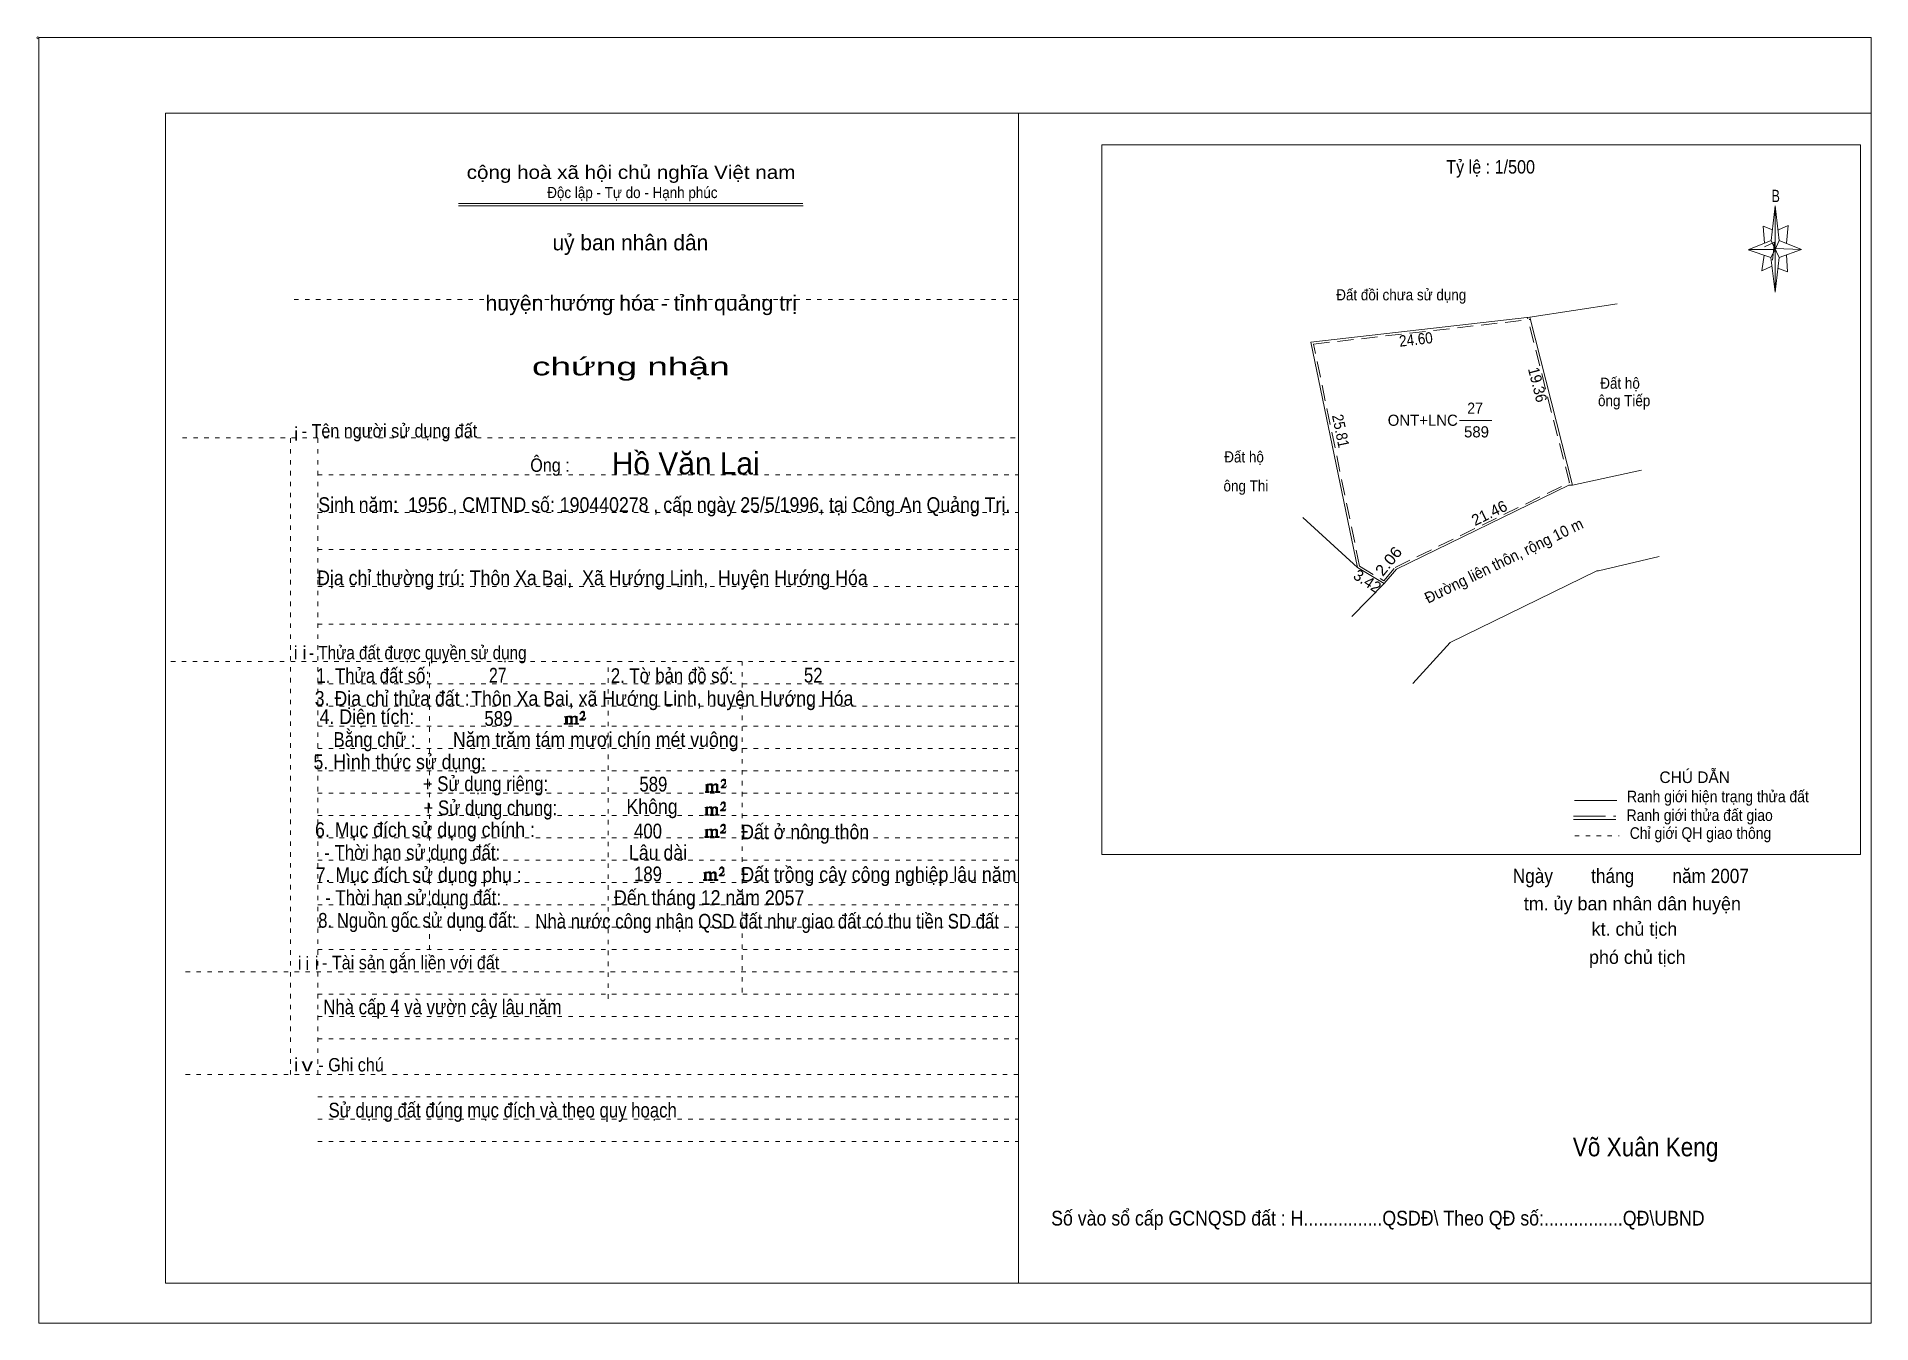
# Model space of a CAD drawing. Header units: centimetres. Extents: x -1.6 to 39.5, y -3.3 to 25.5.
import ezdxf
from ezdxf.enums import TextEntityAlignment as Align

# ---------------------------------------------------------------- set-up
doc = ezdxf.new("R2010")
doc.units = ezdxf.units.CM
doc.header["$LTSCALE"] = 0.12
for name, pattern in [('DOTTED', [1.5, 0.3, -1.2]), ('LONG_DASHED', [7.5, 6, -1.5]), ('MEDIUM_DASHED', [4.5, 3, -1.5])]:
    doc.linetypes.add(name, pattern=pattern)
for name, color, linetype, lineweight in [('1', 7, 'DOTTED', 13), ('10', 7, 'Continuous', 13), ('4', 7, 'Continuous', 13), ('5', 7, 'Continuous', 13), ('50', 7, 'Continuous', 13)]:
    doc.layers.add(name, color=color, linetype=linetype, lineweight=lineweight)

msp = doc.modelspace()

# ---------------------------------------------------------------- hatches: boundary and pattern name
at = {"layer": '50'}
for points in [[(10.27, 10.13), (10.27, 10.12), (10.27, 10.11), (10.25, 10.11), (10.24, 10.11), (10.24, 10.1), (10.33, 10.1), (10.33, 10.11), (10.32, 10.11), (10.31, 10.11), (10.31, 10.12), (10.31, 10.13), (10.31, 10.24), (10.31, 10.25), (10.32, 10.26), (10.34, 10.26), (10.35, 10.26), (10.36, 10.26), (10.37, 10.25), (10.39, 10.22), (10.39, 10.13), (10.37, 10.12), (10.37, 10.11), (10.36, 10.11), (10.35, 10.11), (10.35, 10.1), (10.44, 10.1), (10.44, 10.11), (10.43, 10.11), (10.42, 10.11), (10.42, 10.12), (10.42, 10.13), (10.42, 10.24), (10.44, 10.26), (10.45, 10.26), (10.46, 10.26), (10.49, 10.26), (10.49, 10.25), (10.5, 10.24), (10.5, 10.22), (10.5, 10.13), (10.5, 10.12), (10.49, 10.11), (10.49, 10.11), (10.47, 10.11), (10.47, 10.1), (10.56, 10.1), (10.56, 10.11), (10.55, 10.11), (10.54, 10.11), (10.53, 10.12), (10.53, 10.13), (10.53, 10.2), (10.53, 10.25), (10.53, 10.26), (10.52, 10.27), (10.5, 10.28), (10.47, 10.28), (10.46, 10.28), (10.44, 10.27), (10.41, 10.25), (10.41, 10.26), (10.4, 10.28), (10.39, 10.28), (10.37, 10.28), (10.35, 10.28), (10.34, 10.28), (10.32, 10.26), (10.31, 10.26), (10.31, 10.25), (10.31, 10.25), (10.31, 10.26), (10.31, 10.28), (10.24, 10.26), (10.24, 10.26), (10.25, 10.26), (10.27, 10.25), (10.27, 10.24), (10.27, 10.23)], [(10.69, 10.19), (10.72, 10.24), (10.72, 10.24), (10.71, 10.22), (10.69, 10.22), (10.68, 10.22), (10.63, 10.22), (10.66, 10.26), (10.67, 10.27), (10.69, 10.28), (10.69, 10.3), (10.69, 10.32), (10.69, 10.34), (10.69, 10.35), (10.69, 10.37), (10.68, 10.38), (10.67, 10.38), (10.66, 10.39), (10.65, 10.39), (10.63, 10.38), (10.63, 10.38), (10.62, 10.37), (10.61, 10.35), (10.59, 10.33), (10.61, 10.33), (10.61, 10.35), (10.62, 10.35), (10.63, 10.36), (10.65, 10.36), (10.66, 10.36), (10.67, 10.35), (10.68, 10.35), (10.68, 10.32), (10.68, 10.3), (10.66, 10.28), (10.66, 10.26), (10.65, 10.25), (10.59, 10.2), (10.59, 10.19)], [(13.42, 8.61), (13.42, 8.6), (13.42, 8.59), (13.41, 8.59), (13.4, 8.59), (13.4, 8.57), (13.48, 8.57), (13.48, 8.59), (13.47, 8.59), (13.46, 8.59), (13.46, 8.6), (13.46, 8.61), (13.46, 8.72), (13.46, 8.73), (13.47, 8.74), (13.5, 8.74), (13.51, 8.74), (13.52, 8.74), (13.53, 8.73), (13.54, 8.69), (13.54, 8.61), (13.53, 8.6), (13.53, 8.59), (13.52, 8.59), (13.51, 8.59), (13.51, 8.57), (13.6, 8.57), (13.6, 8.59), (13.58, 8.59), (13.57, 8.59), (13.57, 8.6), (13.57, 8.61), (13.57, 8.72), (13.6, 8.74), (13.61, 8.74), (13.62, 8.74), (13.64, 8.74), (13.64, 8.73), (13.65, 8.72), (13.65, 8.69), (13.65, 8.61), (13.65, 8.6), (13.64, 8.59), (13.64, 8.59), (13.63, 8.59), (13.63, 8.57), (13.72, 8.57), (13.72, 8.59), (13.7, 8.59), (13.69, 8.59), (13.68, 8.6), (13.68, 8.61), (13.68, 8.68), (13.68, 8.73), (13.68, 8.74), (13.67, 8.75), (13.65, 8.76), (13.63, 8.76), (13.62, 8.76), (13.6, 8.75), (13.56, 8.73), (13.56, 8.74), (13.55, 8.76), (13.54, 8.76), (13.53, 8.76), (13.51, 8.76), (13.5, 8.76), (13.47, 8.74), (13.46, 8.74), (13.46, 8.73), (13.46, 8.73), (13.46, 8.74), (13.46, 8.76), (13.4, 8.74), (13.4, 8.74), (13.41, 8.74), (13.42, 8.73), (13.42, 8.72), (13.42, 8.71)], [(13.85, 8.67), (13.87, 8.72), (13.87, 8.72), (13.86, 8.69), (13.85, 8.69), (13.84, 8.69), (13.78, 8.69), (13.82, 8.74), (13.83, 8.75), (13.85, 8.76), (13.85, 8.78), (13.85, 8.79), (13.85, 8.82), (13.85, 8.83), (13.85, 8.85), (13.84, 8.86), (13.83, 8.86), (13.82, 8.87), (13.8, 8.87), (13.78, 8.86), (13.78, 8.86), (13.77, 8.85), (13.76, 8.83), (13.75, 8.81), (13.76, 8.81), (13.76, 8.83), (13.77, 8.83), (13.78, 8.84), (13.8, 8.84), (13.82, 8.84), (13.83, 8.83), (13.84, 8.83), (13.84, 8.79), (13.84, 8.78), (13.82, 8.76), (13.82, 8.74), (13.8, 8.73), (13.75, 8.68), (13.75, 8.67)], [(13.41, 8.09), (13.41, 8.08), (13.41, 8.07), (13.4, 8.07), (13.39, 8.07), (13.39, 8.06), (13.48, 8.06), (13.48, 8.07), (13.47, 8.07), (13.45, 8.07), (13.45, 8.08), (13.45, 8.09), (13.45, 8.2), (13.45, 8.21), (13.47, 8.23), (13.49, 8.23), (13.5, 8.23), (13.51, 8.23), (13.52, 8.21), (13.53, 8.18), (13.53, 8.09), (13.52, 8.08), (13.52, 8.07), (13.51, 8.07), (13.5, 8.07), (13.5, 8.06), (13.59, 8.06), (13.59, 8.07), (13.58, 8.07), (13.57, 8.07), (13.57, 8.08), (13.57, 8.09), (13.57, 8.2), (13.59, 8.23), (13.6, 8.23), (13.61, 8.23), (13.63, 8.23), (13.63, 8.21), (13.64, 8.2), (13.64, 8.18), (13.64, 8.09), (13.64, 8.08), (13.63, 8.07), (13.63, 8.07), (13.62, 8.07), (13.62, 8.06), (13.71, 8.06), (13.71, 8.07), (13.7, 8.07), (13.69, 8.07), (13.67, 8.08), (13.67, 8.09), (13.67, 8.17), (13.67, 8.21), (13.67, 8.23), (13.66, 8.24), (13.64, 8.25), (13.62, 8.25), (13.61, 8.25), (13.59, 8.24), (13.55, 8.21), (13.55, 8.23), (13.54, 8.25), (13.53, 8.25), (13.52, 8.25), (13.5, 8.25), (13.49, 8.25), (13.47, 8.23), (13.45, 8.23), (13.45, 8.21), (13.45, 8.21), (13.45, 8.23), (13.45, 8.25), (13.39, 8.23), (13.39, 8.23), (13.4, 8.23), (13.41, 8.21), (13.41, 8.2), (13.41, 8.19)], [(13.84, 8.16), (13.86, 8.2), (13.86, 8.2), (13.85, 8.18), (13.84, 8.18), (13.83, 8.18), (13.77, 8.18), (13.81, 8.23), (13.82, 8.24), (13.84, 8.25), (13.84, 8.27), (13.84, 8.28), (13.84, 8.3), (13.84, 8.31), (13.84, 8.34), (13.83, 8.35), (13.82, 8.35), (13.81, 8.36), (13.8, 8.36), (13.77, 8.35), (13.77, 8.35), (13.76, 8.34), (13.75, 8.31), (13.74, 8.29), (13.75, 8.29), (13.75, 8.31), (13.76, 8.31), (13.77, 8.33), (13.8, 8.33), (13.81, 8.33), (13.82, 8.31), (13.83, 8.31), (13.83, 8.28), (13.83, 8.27), (13.81, 8.25), (13.81, 8.23), (13.8, 8.21), (13.74, 8.17), (13.74, 8.16)], [(13.84, 7.66), (13.86, 7.71), (13.86, 7.71), (13.85, 7.68), (13.84, 7.68), (13.83, 7.68), (13.77, 7.68), (13.81, 7.73), (13.82, 7.74), (13.84, 7.75), (13.84, 7.77), (13.84, 7.78), (13.84, 7.81), (13.84, 7.82), (13.84, 7.84), (13.83, 7.85), (13.82, 7.85), (13.81, 7.86), (13.79, 7.86), (13.77, 7.85), (13.77, 7.85), (13.76, 7.84), (13.75, 7.82), (13.74, 7.8), (13.75, 7.8), (13.75, 7.82), (13.76, 7.82), (13.77, 7.83), (13.79, 7.83), (13.81, 7.83), (13.82, 7.82), (13.83, 7.82), (13.83, 7.78), (13.83, 7.77), (13.81, 7.75), (13.81, 7.73), (13.79, 7.72), (13.74, 7.67), (13.74, 7.66)], [(13.41, 7.6), (13.41, 7.59), (13.41, 7.58), (13.4, 7.58), (13.39, 7.58), (13.39, 7.56), (13.47, 7.56), (13.47, 7.58), (13.46, 7.58), (13.45, 7.58), (13.45, 7.59), (13.45, 7.6), (13.45, 7.71), (13.45, 7.72), (13.46, 7.73), (13.49, 7.73), (13.5, 7.73), (13.51, 7.73), (13.52, 7.72), (13.53, 7.68), (13.53, 7.6), (13.52, 7.59), (13.52, 7.58), (13.51, 7.58), (13.5, 7.58), (13.5, 7.56), (13.59, 7.56), (13.59, 7.58), (13.57, 7.58), (13.56, 7.58), (13.56, 7.59), (13.56, 7.6), (13.56, 7.71), (13.59, 7.73), (13.6, 7.73), (13.61, 7.73), (13.63, 7.73), (13.63, 7.72), (13.64, 7.71), (13.64, 7.68), (13.64, 7.6), (13.64, 7.59), (13.63, 7.58), (13.63, 7.58), (13.62, 7.58), (13.62, 7.56), (13.71, 7.56), (13.71, 7.58), (13.69, 7.58), (13.68, 7.58), (13.67, 7.59), (13.67, 7.6), (13.67, 7.67), (13.67, 7.72), (13.67, 7.73), (13.66, 7.74), (13.64, 7.75), (13.62, 7.75), (13.61, 7.75), (13.59, 7.74), (13.55, 7.72), (13.55, 7.73), (13.54, 7.75), (13.53, 7.75), (13.52, 7.75), (13.5, 7.75), (13.49, 7.75), (13.46, 7.73), (13.45, 7.73), (13.45, 7.72), (13.45, 7.72), (13.45, 7.73), (13.45, 7.75), (13.39, 7.73), (13.39, 7.73), (13.4, 7.73), (13.41, 7.72), (13.41, 7.71), (13.41, 7.7)], [(13.38, 6.64), (13.38, 6.63), (13.38, 6.62), (13.37, 6.62), (13.36, 6.62), (13.36, 6.6), (13.44, 6.6), (13.44, 6.62), (13.43, 6.62), (13.42, 6.62), (13.42, 6.63), (13.42, 6.64), (13.42, 6.75), (13.42, 6.76), (13.43, 6.77), (13.46, 6.77), (13.47, 6.77), (13.48, 6.77), (13.49, 6.76), (13.5, 6.72), (13.5, 6.64), (13.49, 6.63), (13.49, 6.62), (13.48, 6.62), (13.47, 6.62), (13.47, 6.6), (13.56, 6.6), (13.56, 6.62), (13.54, 6.62), (13.53, 6.62), (13.53, 6.63), (13.53, 6.64), (13.53, 6.75), (13.56, 6.77), (13.57, 6.77), (13.58, 6.77), (13.6, 6.77), (13.6, 6.76), (13.61, 6.75), (13.61, 6.72), (13.61, 6.64), (13.61, 6.63), (13.6, 6.62), (13.6, 6.62), (13.59, 6.62), (13.59, 6.6), (13.68, 6.6), (13.68, 6.62), (13.66, 6.62), (13.65, 6.62), (13.64, 6.63), (13.64, 6.64), (13.64, 6.71), (13.64, 6.76), (13.64, 6.77), (13.63, 6.78), (13.61, 6.79), (13.59, 6.79), (13.58, 6.79), (13.56, 6.78), (13.52, 6.76), (13.52, 6.77), (13.51, 6.79), (13.5, 6.79), (13.49, 6.79), (13.47, 6.79), (13.46, 6.79), (13.43, 6.77), (13.42, 6.77), (13.42, 6.76), (13.42, 6.76), (13.42, 6.77), (13.42, 6.79), (13.36, 6.77), (13.36, 6.77), (13.37, 6.77), (13.38, 6.76), (13.38, 6.75), (13.38, 6.74)], [(13.81, 6.7), (13.83, 6.75), (13.83, 6.75), (13.82, 6.72), (13.81, 6.72), (13.8, 6.72), (13.74, 6.72), (13.78, 6.77), (13.79, 6.78), (13.81, 6.79), (13.81, 6.81), (13.81, 6.82), (13.81, 6.85), (13.81, 6.86), (13.81, 6.88), (13.8, 6.89), (13.79, 6.89), (13.78, 6.9), (13.76, 6.9), (13.74, 6.89), (13.74, 6.89), (13.73, 6.88), (13.72, 6.86), (13.71, 6.84), (13.72, 6.84), (13.72, 6.86), (13.73, 6.86), (13.74, 6.87), (13.76, 6.87), (13.78, 6.87), (13.79, 6.86), (13.8, 6.86), (13.8, 6.82), (13.8, 6.81), (13.78, 6.79), (13.78, 6.77), (13.76, 6.76), (13.71, 6.71), (13.71, 6.7)]]:
    msp.add_hatch(color=256, dxfattribs=at).paths.add_polyline_path(points)

# ---------------------------------------------------------------- linework, layer by layer
at = {"layer": '1', "linetype": 'Continuous'}
for p, q in [((1.31, -2.42), (1.31, 23.78)), ((1.31, 23.78), (39.51, 23.78)), ((20.41, -2.42), (20.41, 23.78)), ((39.51, -2.42), (39.51, 23.78)), ((7.87, 21.76), (15.58, 21.76)), ((7.87, 21.71), (15.59, 21.71)), ((37.26, 20.55), (36.75, 20.72)), ((1.31, -2.42), (39.51, -2.42))]:
    msp.add_line(p, q, dxfattribs=at)
at = {"layer": '1'}
for p, q in [((4.19, 19.61), (20.41, 19.61)), ((1.69, 16.51), (20.41, 16.51)), ((4.11, 2.25), (4.11, 16.51)), ((4.72, 2.25), (4.72, 16.51)), ((4.72, 15.68), (20.41, 15.68)), ((4.72, 14.84), (20.41, 14.84)), ((4.72, 14.01), (20.41, 14.01)), ((4.72, 13.18), (20.41, 13.18)), ((4.72, 12.34), (20.41, 12.34)), ((1.43, 11.5), (20.41, 11.5)), ((7.22, 5.05), (7.22, 11.5)), ((11.22, 3.95), (11.22, 11.5)), ((14.22, 4.09), (14.22, 11.5)), ((4.72, 11), (20.41, 11)), ((4.72, 10.5), (20.41, 10.5)), ((4.72, 10.05), (20.41, 10.05)), ((4.72, 9.55), (20.41, 9.55)), ((4.72, 9.05), (20.41, 9.05)), ((4.72, 8.55), (20.41, 8.55)), ((4.72, 8.05), (20.41, 8.05)), ((4.72, 7.55), (20.41, 7.55)), ((4.72, 7.05), (20.41, 7.05)), ((4.72, 6.55), (20.41, 6.55)), ((4.72, 6.05), (20.41, 6.05)), ((4.72, 5.55), (20.41, 5.55)), ((4.72, 5.05), (20.41, 5.05)), ((1.76, 4.55), (20.41, 4.55)), ((4.72, 4.05), (20.41, 4.05)), ((4.72, 3.55), (20.41, 3.55)), ((4.72, 3.05), (20.41, 3.05)), ((1.76, 2.25), (20.41, 2.25)), ((4.72, 1.75), (20.41, 1.75)), ((4.72, 1.25), (20.41, 1.25)), ((4.72, 0.75), (20.41, 0.75))]:
    msp.add_line(p, q, dxfattribs=at)
at = {"layer": '1', "linetype": 'Continuous'}
msp.add_lwpolyline([(-1.53, -3.32), (39.51, -3.32), (39.51, 25.48), (-1.53, 25.48)], close=True, dxfattribs=at)
msp.add_lwpolyline([(37.27, 20.35), (37.06, 20.25), (37.11, 20.6)], dxfattribs=at)
at = {"layer": '10'}
for p, q in [((31.86, 19.21), (33.82, 19.51)), ((32.82, 15.45), (31.86, 19.21)), ((30.29, 16.9), (31.01, 16.9)), ((28, 13.61), (26.78, 14.73))]:
    msp.add_line(p, q, dxfattribs=at)
at = {"layer": '10', "linetype": 'MEDIUM_DASHED'}
for p, q in [((32.75, 15.51), (31.81, 19.2)), ((28.05, 13.64), (28.59, 13.31))]:
    msp.add_line(p, q, dxfattribs=at)
at = {"layer": '10'}
for points in [[(28, 13.61), (26.96, 18.65), (31.86, 19.21)], [(28.6, 13.25), (28.88, 13.57), (32.74, 15.45), (32.82, 15.45), (34.36, 15.79)], [(28, 13.61), (28.6, 13.25), (27.88, 12.51)], [(34.76, 13.85), (33.4, 13.53), (33.36, 13.53)], [(33.36, 13.53), (30.08, 11.93), (29.24, 11.01)]]:
    msp.add_lwpolyline(points, dxfattribs=at)
at = {"layer": '10', "linetype": 'MEDIUM_DASHED'}
for points in [[(28.05, 13.64), (27.02, 18.61), (31.87, 19.16)], [(28.59, 13.31), (28.85, 13.61), (32.75, 15.51)]]:
    msp.add_lwpolyline(points, dxfattribs=at)
at = {"layer": '4'}
for p, q in [((32.86, 8.39), (33.81, 8.39)), ((32.84, 7.96), (33.79, 7.96))]:
    msp.add_line(p, q, dxfattribs=at)
at = {"layer": '4', "linetype": 'LONG_DASHED'}
msp.add_line((32.84, 8.04), (33.79, 8.04), dxfattribs=at)
at = {"layer": '4', "linetype": 'DOTTED'}
msp.add_line((32.87, 7.6), (33.86, 7.6), dxfattribs=at)
at = {"layer": '4'}
msp.add_lwpolyline([(22.28, 23.07), (39.27, 23.07), (39.27, 7.18), (22.28, 7.18)], close=True, dxfattribs=at)
msp.add_circle((-1.55, 25.47), 0.025, dxfattribs=at)
at = {"layer": '5'}
for p, q in [((37.27, 20.93), (37.36, 21.71)), ((37.45, 20.55), (37.36, 19.77)), ((37.45, 20.93), (37.95, 20.73)), ((37.61, 20.61), (37.63, 20.23)), ((37.63, 20.23), (37.42, 20.31))]:
    msp.add_line(p, q, dxfattribs=at)
for points in [[(37.36, 21.71), (37.45, 20.93), (37.36, 20.73)], [(37.36, 20.73), (36.77, 20.73), (37.27, 20.93), (37.45, 20.55), (37.95, 20.73), (37.36, 20.75)], [(37.36, 20.73), (37.36, 19.77), (37.26, 20.55)]]:
    msp.add_lwpolyline(points, close=True, dxfattribs=at)
for points in [[(37.3, 21.17), (37.09, 21.25), (37.12, 20.87)], [(37.43, 21.17), (37.65, 21.27), (37.61, 20.87)], [(37.36, 20.73), (37.27, 20.93), (36.77, 20.73)], [(37.12, 20.79), (37.34, 20.89), (37.3, 20.49)], [(37.36, 20.73), (37.45, 20.55), (37.95, 20.73)]]:
    msp.add_lwpolyline(points, dxfattribs=at)
at = {"layer": '50'}
for points in [[(10.27, 10.13), (10.27, 10.12), (10.27, 10.11), (10.25, 10.11), (10.24, 10.11), (10.24, 10.1), (10.33, 10.1), (10.33, 10.11), (10.32, 10.11), (10.31, 10.11), (10.31, 10.12), (10.31, 10.13), (10.31, 10.24), (10.31, 10.25), (10.32, 10.26), (10.34, 10.26), (10.35, 10.26), (10.36, 10.26), (10.37, 10.25), (10.39, 10.22), (10.39, 10.13), (10.37, 10.12), (10.37, 10.11), (10.36, 10.11), (10.35, 10.11), (10.35, 10.1), (10.44, 10.1), (10.44, 10.11), (10.43, 10.11), (10.42, 10.11), (10.42, 10.12), (10.42, 10.13), (10.42, 10.24), (10.44, 10.26), (10.45, 10.26), (10.46, 10.26), (10.49, 10.26), (10.49, 10.25), (10.5, 10.24), (10.5, 10.22), (10.5, 10.13), (10.5, 10.12), (10.49, 10.11), (10.49, 10.11), (10.47, 10.11), (10.47, 10.1), (10.56, 10.1), (10.56, 10.11), (10.55, 10.11), (10.54, 10.11), (10.53, 10.12), (10.53, 10.13), (10.53, 10.2), (10.53, 10.25), (10.53, 10.26), (10.52, 10.27), (10.5, 10.28), (10.47, 10.28), (10.46, 10.28), (10.44, 10.27), (10.41, 10.25), (10.41, 10.26), (10.4, 10.28), (10.39, 10.28), (10.37, 10.28), (10.35, 10.28), (10.34, 10.28), (10.32, 10.26), (10.31, 10.26), (10.31, 10.25), (10.31, 10.25), (10.31, 10.26), (10.31, 10.28), (10.24, 10.26), (10.24, 10.26), (10.25, 10.26), (10.27, 10.25), (10.27, 10.24), (10.27, 10.23)], [(10.69, 10.19), (10.72, 10.24), (10.72, 10.24), (10.71, 10.22), (10.69, 10.22), (10.68, 10.22), (10.63, 10.22), (10.66, 10.26), (10.67, 10.27), (10.69, 10.28), (10.69, 10.3), (10.69, 10.32), (10.69, 10.34), (10.69, 10.35), (10.69, 10.37), (10.68, 10.38), (10.67, 10.38), (10.66, 10.39), (10.65, 10.39), (10.63, 10.38), (10.63, 10.38), (10.62, 10.37), (10.61, 10.35), (10.59, 10.33), (10.61, 10.33), (10.61, 10.35), (10.62, 10.35), (10.63, 10.36), (10.65, 10.36), (10.66, 10.36), (10.67, 10.35), (10.68, 10.35), (10.68, 10.32), (10.68, 10.3), (10.66, 10.28), (10.66, 10.26), (10.65, 10.25), (10.59, 10.2), (10.59, 10.19)], [(13.42, 8.61), (13.42, 8.6), (13.42, 8.59), (13.41, 8.59), (13.4, 8.59), (13.4, 8.57), (13.48, 8.57), (13.48, 8.59), (13.47, 8.59), (13.46, 8.59), (13.46, 8.6), (13.46, 8.61), (13.46, 8.72), (13.46, 8.73), (13.47, 8.74), (13.5, 8.74), (13.51, 8.74), (13.52, 8.74), (13.53, 8.73), (13.54, 8.69), (13.54, 8.61), (13.53, 8.6), (13.53, 8.59), (13.52, 8.59), (13.51, 8.59), (13.51, 8.57), (13.6, 8.57), (13.6, 8.59), (13.58, 8.59), (13.57, 8.59), (13.57, 8.6), (13.57, 8.61), (13.57, 8.72), (13.6, 8.74), (13.61, 8.74), (13.62, 8.74), (13.64, 8.74), (13.64, 8.73), (13.65, 8.72), (13.65, 8.69), (13.65, 8.61), (13.65, 8.6), (13.64, 8.59), (13.64, 8.59), (13.63, 8.59), (13.63, 8.57), (13.72, 8.57), (13.72, 8.59), (13.7, 8.59), (13.69, 8.59), (13.68, 8.6), (13.68, 8.61), (13.68, 8.68), (13.68, 8.73), (13.68, 8.74), (13.67, 8.75), (13.65, 8.76), (13.63, 8.76), (13.62, 8.76), (13.6, 8.75), (13.56, 8.73), (13.56, 8.74), (13.55, 8.76), (13.54, 8.76), (13.53, 8.76), (13.51, 8.76), (13.5, 8.76), (13.47, 8.74), (13.46, 8.74), (13.46, 8.73), (13.46, 8.73), (13.46, 8.74), (13.46, 8.76), (13.4, 8.74), (13.4, 8.74), (13.41, 8.74), (13.42, 8.73), (13.42, 8.72), (13.42, 8.71)], [(13.85, 8.67), (13.87, 8.72), (13.87, 8.72), (13.86, 8.69), (13.85, 8.69), (13.84, 8.69), (13.78, 8.69), (13.82, 8.74), (13.83, 8.75), (13.85, 8.76), (13.85, 8.78), (13.85, 8.79), (13.85, 8.82), (13.85, 8.83), (13.85, 8.85), (13.84, 8.86), (13.83, 8.86), (13.82, 8.87), (13.8, 8.87), (13.78, 8.86), (13.78, 8.86), (13.77, 8.85), (13.76, 8.83), (13.75, 8.81), (13.76, 8.81), (13.76, 8.83), (13.77, 8.83), (13.78, 8.84), (13.8, 8.84), (13.82, 8.84), (13.83, 8.83), (13.84, 8.83), (13.84, 8.79), (13.84, 8.78), (13.82, 8.76), (13.82, 8.74), (13.8, 8.73), (13.75, 8.68), (13.75, 8.67)], [(13.41, 8.09), (13.41, 8.08), (13.41, 8.07), (13.4, 8.07), (13.39, 8.07), (13.39, 8.06), (13.48, 8.06), (13.48, 8.07), (13.47, 8.07), (13.45, 8.07), (13.45, 8.08), (13.45, 8.09), (13.45, 8.2), (13.45, 8.21), (13.47, 8.23), (13.49, 8.23), (13.5, 8.23), (13.51, 8.23), (13.52, 8.21), (13.53, 8.18), (13.53, 8.09), (13.52, 8.08), (13.52, 8.07), (13.51, 8.07), (13.5, 8.07), (13.5, 8.06), (13.59, 8.06), (13.59, 8.07), (13.58, 8.07), (13.57, 8.07), (13.57, 8.08), (13.57, 8.09), (13.57, 8.2), (13.59, 8.23), (13.6, 8.23), (13.61, 8.23), (13.63, 8.23), (13.63, 8.21), (13.64, 8.2), (13.64, 8.18), (13.64, 8.09), (13.64, 8.08), (13.63, 8.07), (13.63, 8.07), (13.62, 8.07), (13.62, 8.06), (13.71, 8.06), (13.71, 8.07), (13.7, 8.07), (13.69, 8.07), (13.67, 8.08), (13.67, 8.09), (13.67, 8.17), (13.67, 8.21), (13.67, 8.23), (13.66, 8.24), (13.64, 8.25), (13.62, 8.25), (13.61, 8.25), (13.59, 8.24), (13.55, 8.21), (13.55, 8.23), (13.54, 8.25), (13.53, 8.25), (13.52, 8.25), (13.5, 8.25), (13.49, 8.25), (13.47, 8.23), (13.45, 8.23), (13.45, 8.21), (13.45, 8.21), (13.45, 8.23), (13.45, 8.25), (13.39, 8.23), (13.39, 8.23), (13.4, 8.23), (13.41, 8.21), (13.41, 8.2), (13.41, 8.19)], [(13.84, 8.16), (13.86, 8.2), (13.86, 8.2), (13.85, 8.18), (13.84, 8.18), (13.83, 8.18), (13.77, 8.18), (13.81, 8.23), (13.82, 8.24), (13.84, 8.25), (13.84, 8.27), (13.84, 8.28), (13.84, 8.3), (13.84, 8.31), (13.84, 8.34), (13.83, 8.35), (13.82, 8.35), (13.81, 8.36), (13.8, 8.36), (13.77, 8.35), (13.77, 8.35), (13.76, 8.34), (13.75, 8.31), (13.74, 8.29), (13.75, 8.29), (13.75, 8.31), (13.76, 8.31), (13.77, 8.33), (13.8, 8.33), (13.81, 8.33), (13.82, 8.31), (13.83, 8.31), (13.83, 8.28), (13.83, 8.27), (13.81, 8.25), (13.81, 8.23), (13.8, 8.21), (13.74, 8.17), (13.74, 8.16)], [(13.84, 7.66), (13.86, 7.71), (13.86, 7.71), (13.85, 7.68), (13.84, 7.68), (13.83, 7.68), (13.77, 7.68), (13.81, 7.73), (13.82, 7.74), (13.84, 7.75), (13.84, 7.77), (13.84, 7.78), (13.84, 7.81), (13.84, 7.82), (13.84, 7.84), (13.83, 7.85), (13.82, 7.85), (13.81, 7.86), (13.79, 7.86), (13.77, 7.85), (13.77, 7.85), (13.76, 7.84), (13.75, 7.82), (13.74, 7.8), (13.75, 7.8), (13.75, 7.82), (13.76, 7.82), (13.77, 7.83), (13.79, 7.83), (13.81, 7.83), (13.82, 7.82), (13.83, 7.82), (13.83, 7.78), (13.83, 7.77), (13.81, 7.75), (13.81, 7.73), (13.79, 7.72), (13.74, 7.67), (13.74, 7.66)], [(13.41, 7.6), (13.41, 7.59), (13.41, 7.58), (13.4, 7.58), (13.39, 7.58), (13.39, 7.56), (13.47, 7.56), (13.47, 7.58), (13.46, 7.58), (13.45, 7.58), (13.45, 7.59), (13.45, 7.6), (13.45, 7.71), (13.45, 7.72), (13.46, 7.73), (13.49, 7.73), (13.5, 7.73), (13.51, 7.73), (13.52, 7.72), (13.53, 7.68), (13.53, 7.6), (13.52, 7.59), (13.52, 7.58), (13.51, 7.58), (13.5, 7.58), (13.5, 7.56), (13.59, 7.56), (13.59, 7.58), (13.57, 7.58), (13.56, 7.58), (13.56, 7.59), (13.56, 7.6), (13.56, 7.71), (13.59, 7.73), (13.6, 7.73), (13.61, 7.73), (13.63, 7.73), (13.63, 7.72), (13.64, 7.71), (13.64, 7.68), (13.64, 7.6), (13.64, 7.59), (13.63, 7.58), (13.63, 7.58), (13.62, 7.58), (13.62, 7.56), (13.71, 7.56), (13.71, 7.58), (13.69, 7.58), (13.68, 7.58), (13.67, 7.59), (13.67, 7.6), (13.67, 7.67), (13.67, 7.72), (13.67, 7.73), (13.66, 7.74), (13.64, 7.75), (13.62, 7.75), (13.61, 7.75), (13.59, 7.74), (13.55, 7.72), (13.55, 7.73), (13.54, 7.75), (13.53, 7.75), (13.52, 7.75), (13.5, 7.75), (13.49, 7.75), (13.46, 7.73), (13.45, 7.73), (13.45, 7.72), (13.45, 7.72), (13.45, 7.73), (13.45, 7.75), (13.39, 7.73), (13.39, 7.73), (13.4, 7.73), (13.41, 7.72), (13.41, 7.71), (13.41, 7.7)], [(13.38, 6.64), (13.38, 6.63), (13.38, 6.62), (13.37, 6.62), (13.36, 6.62), (13.36, 6.6), (13.44, 6.6), (13.44, 6.62), (13.43, 6.62), (13.42, 6.62), (13.42, 6.63), (13.42, 6.64), (13.42, 6.75), (13.42, 6.76), (13.43, 6.77), (13.46, 6.77), (13.47, 6.77), (13.48, 6.77), (13.49, 6.76), (13.5, 6.72), (13.5, 6.64), (13.49, 6.63), (13.49, 6.62), (13.48, 6.62), (13.47, 6.62), (13.47, 6.6), (13.56, 6.6), (13.56, 6.62), (13.54, 6.62), (13.53, 6.62), (13.53, 6.63), (13.53, 6.64), (13.53, 6.75), (13.56, 6.77), (13.57, 6.77), (13.58, 6.77), (13.6, 6.77), (13.6, 6.76), (13.61, 6.75), (13.61, 6.72), (13.61, 6.64), (13.61, 6.63), (13.6, 6.62), (13.6, 6.62), (13.59, 6.62), (13.59, 6.6), (13.68, 6.6), (13.68, 6.62), (13.66, 6.62), (13.65, 6.62), (13.64, 6.63), (13.64, 6.64), (13.64, 6.71), (13.64, 6.76), (13.64, 6.77), (13.63, 6.78), (13.61, 6.79), (13.59, 6.79), (13.58, 6.79), (13.56, 6.78), (13.52, 6.76), (13.52, 6.77), (13.51, 6.79), (13.5, 6.79), (13.49, 6.79), (13.47, 6.79), (13.46, 6.79), (13.43, 6.77), (13.42, 6.77), (13.42, 6.76), (13.42, 6.76), (13.42, 6.77), (13.42, 6.79), (13.36, 6.77), (13.36, 6.77), (13.37, 6.77), (13.38, 6.76), (13.38, 6.75), (13.38, 6.74)], [(13.81, 6.7), (13.83, 6.75), (13.83, 6.75), (13.82, 6.72), (13.81, 6.72), (13.8, 6.72), (13.74, 6.72), (13.78, 6.77), (13.79, 6.78), (13.81, 6.79), (13.81, 6.81), (13.81, 6.82), (13.81, 6.85), (13.81, 6.86), (13.81, 6.88), (13.8, 6.89), (13.79, 6.89), (13.78, 6.9), (13.76, 6.9), (13.74, 6.89), (13.74, 6.89), (13.73, 6.88), (13.72, 6.86), (13.71, 6.84), (13.72, 6.84), (13.72, 6.86), (13.73, 6.86), (13.74, 6.87), (13.76, 6.87), (13.78, 6.87), (13.79, 6.86), (13.8, 6.86), (13.8, 6.82), (13.8, 6.81), (13.78, 6.79), (13.78, 6.77), (13.76, 6.76), (13.71, 6.71), (13.71, 6.7)]]:
    msp.add_lwpolyline(points, close=True, dxfattribs=at)

# ---------------------------------------------------------------- texts
at = {"layer": '1'}
for s, height, width, p in [('cộng hoà xã hội chủ nghĩa Việt nam', 0.3, 1.15, (11.735, 22.31)), ('Độc lập - Tự do - Hạnh phúc', 0.25, 0.9, (11.765, 21.88)), ('chứng nhận', 0.4, 1.55, (11.73, 17.91)), ('- Tên người sử dụng đất', 0.3, 0.9, (6.325, 16.52)), ('- Thửa đất được quyền sử dụng', 0.3, 0.85, (6.96, 11.55)), ('- Tài sản gắn liền với đất ', 0.3, 0.9, (6.85, 4.61)), ('v', 0.3, 1.3, (4.485, 2.32)), ('- Ghi chú', 0.3, 0.9, (5.465, 2.32))]:
    msp.add_text(s, height=height, dxfattribs=dict(at, width=width)).set_placement(p, align=Align.CENTER)
for s, height, p in [('uỷ ban nhân dân', 0.35, (11.72, 20.71)), ('i', 0.3, (4.235, 16.45)), ('i', 0.3, (4.225, 11.55)), ('i', 0.3, (4.425, 11.55)), ('i', 0.3, (4.315, 4.6)), ('i', 0.3, (4.485, 4.59)), ('i', 0.3, (4.695, 4.6)), ('i', 0.3, (4.235, 2.32))]:
    msp.add_text(s, height=height, dxfattribs=at).set_placement(p, align=Align.CENTER)
at = {"layer": '10', "width": 0.9}
for s, height, p in [('Tỷ lệ : 1/500', 0.3, (30.985, 22.43)), ('Đất đồi chưa sử dụng ', 0.25, (29.025, 19.59)), ('Đất hộ ', 0.25, (33.925, 17.61)), ('ông Tiếp', 0.25, (33.975, 17.22)), ('Đất hộ ', 0.25, (25.505, 15.96)), ('ông Thi', 0.25, (25.505, 15.31)), ('Võ Xuân Keng', 0.42, (34.455, 0.42))]:
    msp.add_text(s, height=height, dxfattribs=at).set_placement(p, align=Align.CENTER)
at = {"layer": '10'}
for s, height, rotation, width, p in [('24.60', 0.25, 6.443, 0.9, (29.326, 18.593)), ('19.36', 0.25, 284.352, 0.95, (31.917, 17.671)), ('25.81', 0.25, 281.58, 0.9, (27.506, 16.64)), ('Đường liên thôn, rộng 10 m ', 0.25, 26.003, 0.95, (31.375, 13.667)), ('2.06', 0.2494, 51, 1.1, (28.796, 13.671))]:
    msp.add_text(s, height=height, rotation=rotation, dxfattribs=dict(at, width=width)).set_placement(p, align=Align.CENTER)
at = {"layer": '10', "width": 0.95}
msp.add_text('27', height=0.25, dxfattribs=at).set_placement((30.46, 17.05))
at = {"layer": '10'}
msp.add_text('ONT+LNC', height=0.25, dxfattribs=at).set_placement((30.25, 16.78), align=Align.RIGHT)
msp.add_text('589', height=0.25, dxfattribs=at).set_placement((30.39, 16.52))
msp.add_text('Hồ Văn Lai', height=0.5, dxfattribs=at).set_placement((12.96, 15.69), align=Align.CENTER)
for s, height, rotation, p in [('21.46', 0.25, 25.98, (31.01, 14.715)), ('3.42', 0.2498, 327, (28.157, 13.197))]:
    msp.add_text(s, height=height, rotation=rotation, dxfattribs=at).set_placement(p, align=Align.CENTER)
at = {"layer": '4'}
msp.add_text('CHÚ DẪN', height=0.2591, dxfattribs=at).set_placement((35.555, 8.78), align=Align.CENTER)
at = {"layer": '4', "width": 0.9}
for s, p in [('Ranh giới hiện trạng thửa đất', (36.075, 8.35)), ('Ranh giới thửa đất giao ', (35.71, 7.93)), ('Chỉ giới QH giao thông', (35.685, 7.53))]:
    msp.add_text(s, height=0.2591, dxfattribs=at).set_placement(p, align=Align.CENTER)
at = {"layer": '5', "width": 0.75}
msp.add_text('B', height=0.276, dxfattribs=at).set_placement((37.37, 21.79), align=Align.CENTER)
at = {"layer": '50'}
for s, height, width, p in [('  huyện hướng hóa - tỉnh quảng trị', 0.34, 1.05, (11.83, 19.36)), ('Ông :', 0.3, 0.9, (9.92, 15.75)), ('Sinh năm:  1956 , CMTND số: 190440278 , cấp ngày 25/5/1996, tại Công An Quảng Trị.', 0.33, 0.9, (12.48, 14.85)), ('Địa chỉ thường trú: Thôn Xa Bai,  Xã Hướng Linh,  Huyện Hướng Hóa', 0.33, 0.9, (10.87, 13.21)), ('1. Thửa đất số:  ', 0.33, 0.85, (6.065, 11.02)), ('27', 0.33, 0.8, (8.75, 11.03)), ('2. Tờ bản đồ số:  ', 0.33, 0.85, (12.76, 11.02)), ('52', 0.33, 0.85, (15.815, 11.03)), ('3. Địa chỉ thửa đất : ', 0.33, 0.9, (6.44, 10.51)), ('Thôn Xa Bai, xã Hướng Linh, huyện Hướng Hóa', 0.33, 0.9, (12.435, 10.51)), ('4. Diện tích: ', 0.33, 0.9, (5.875, 10.1)), ('589', 0.33, 0.85, (8.765, 10.06)), ('Bằng chữ :', 0.33, 0.85, (5.99, 9.59)), ('Năm trăm tám mươi chín mét vuông', 0.33, 0.9, (10.945, 9.59)), ('5. Hình thức sử dụng:', 0.33, 0.9, (6.555, 9.09)), ('+ Sử dụng riêng:', 0.33, 0.85, (8.475, 8.6)), ('589', 0.33, 0.85, (12.235, 8.59)), ('+ Sử dụng chung:', 0.33, 0.85, (8.585, 8.06)), ('Không', 0.33, 0.9, (12.205, 8.09)), ('6. Mục đích sử dụng chính :', 0.33, 0.9, (7.12, 7.57)), ('400', 0.33, 0.85, (12.115, 7.54)), ('Đất ở nông thôn', 0.33, 0.9, (15.635, 7.52)), ('- Thời hạn sử dụng đất:', 0.33, 0.85, (6.835, 7.06)), ('Lâu dài', 0.33, 0.9, (12.34, 7.06)), ('7. Mục đích sử dụng phụ :', 0.33, 0.9, (6.98, 6.56)), ('189', 0.33, 0.85, (12.115, 6.58)), ('Đất trồng cây công nghiệp lâu năm', 0.33, 0.9, (17.285, 6.57)), ('Ngày        tháng        năm 2007', 0.32, 0.9, (34.125, 6.54)), ('- Thời hạn sử dụng đất:', 0.33, 0.85, (6.855, 6.05)), ('Đến tháng 12 năm 2057', 0.33, 0.9, (13.485, 6.05)), ('8. Nguồn gốc sử dụng đất:', 0.33, 0.85, (6.95, 5.54)), ('Nhà nước công nhận QSD đất như giao đất có thu tiền SD đất ', 0.33, 0.85, (14.835, 5.52)), ('Nhà cấp 4 và vườn cây lâu năm', 0.33, 0.85, (7.51, 3.6)), ('Sử dụng đất đúng mục đích và theo quy hoạch', 0.33, 0.85, (8.86, 1.29)), ('Số vào sổ cấp GCNQSD đất : H................QSDĐ\\ Theo QĐ số:................QĐ\\UBND', 0.33, 0.9, (28.46, -1.13))]:
    msp.add_text(s, height=height, dxfattribs=dict(at, width=width)).set_placement(p, align=Align.CENTER)
for s, p in [('tm. ủy ban nhân dân huyện ', (34.215, 5.93)), ('kt. chủ tịch', (34.205, 5.36)), ('phó chủ tịch', (34.27, 4.73))]:
    msp.add_text(s, height=0.3, dxfattribs=at).set_placement(p, align=Align.CENTER)

doc.saveas('drawing.dxf')
